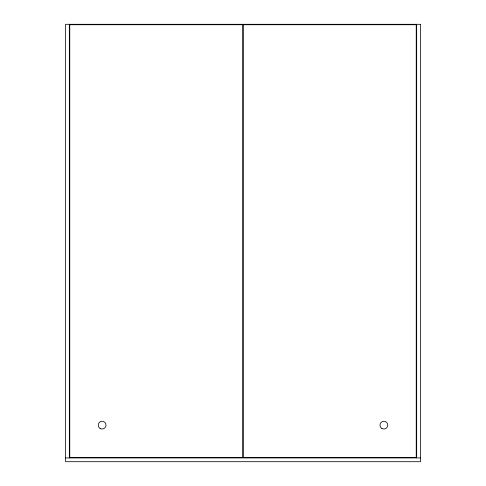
<?xml version="1.0" encoding="UTF-8"?>
<svg xmlns="http://www.w3.org/2000/svg" width="486" height="486" viewBox="0 0 486 486"><rect width="100%" height="100%" fill="white"/><g stroke="black" fill="none" stroke-linecap="round" stroke-linejoin="round"><path stroke-width="0.73" d="M65.561 457.927L420.439 457.927M416.666 24.3L416.666 457.927M69.334 24.3L69.334 457.927M420.439 24.3L65.561 24.3L65.561 461.7L420.439 461.7L420.439 24.3M242.781 24.731L69.765 24.731L69.765 457.496L242.781 457.496L242.781 24.731M416.235 24.731L243.219 24.731L243.219 457.496L416.235 457.496L416.235 24.731M100.073 428.433A3.888 3.888 0 0 0 106.009 425.262A3.888 3.888 0 0 0 100.298 421.708A3.888 3.888 0 0 0 100.073 428.433M381.929 428.5A3.888 3.888 0 0 0 387.761 425.135A3.888 3.888 0 0 0 381.929 421.769A3.888 3.888 0 0 0 381.929 428.5"/></g></svg>
